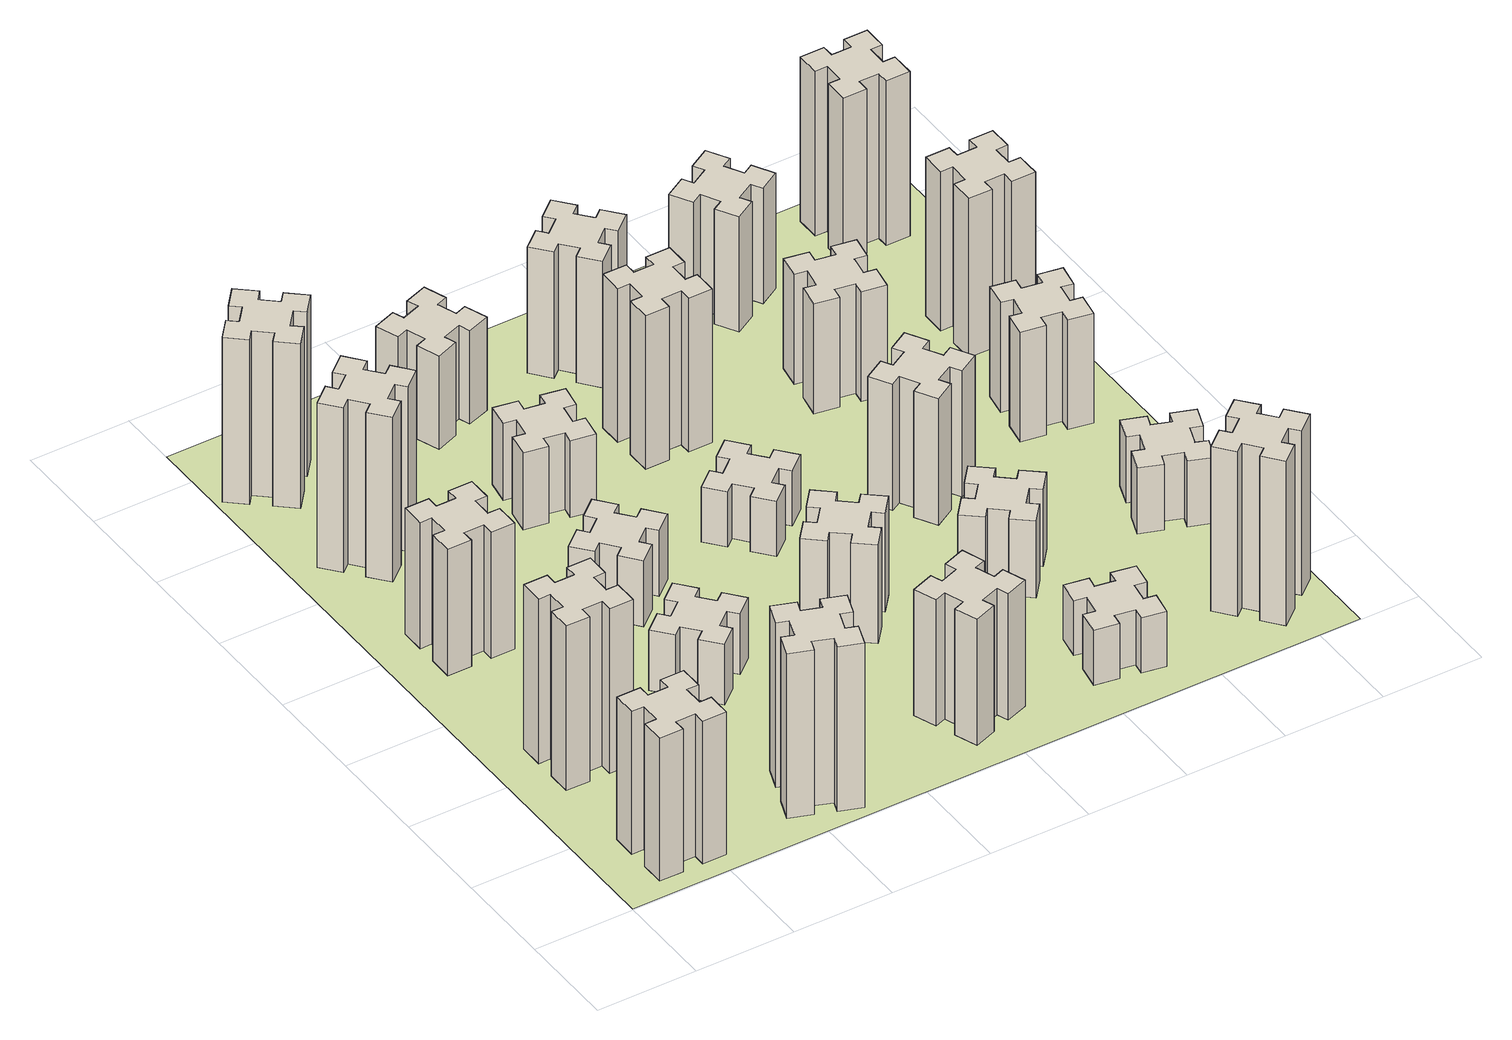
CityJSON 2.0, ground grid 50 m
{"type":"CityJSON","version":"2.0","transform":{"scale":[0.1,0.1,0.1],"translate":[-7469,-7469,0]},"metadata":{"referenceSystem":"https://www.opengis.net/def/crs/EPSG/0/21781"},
"CityObjects":{
"building1":{"type":"Building","attributes":{"class":"1000","function":"1000","usage":"1000","yearOfConstruction":2016,"roofType":"1000","measuredHeight":78,"storeysAboveGround":30,"storeysBelowGround":0},"geometry":[{"type":"Solid","lod":"1","boundaries":[[[[0,1,2,3,4,5,6,7,8,9,10,11,12,13,14,15,16,17,18,19]],[[17,16,20,21]],[[16,15,22,20]],[[15,14,23,22]],[[14,13,24,23]],[[13,12,25,24]],[[12,11,26,25]],[[11,10,27,26]],[[10,9,28,27]],[[9,8,29,28]],[[8,7,30,29]],[[7,6,31,30]],[[6,5,32,31]],[[5,4,33,32]],[[4,3,34,33]],[[3,2,35,34]],[[2,1,36,35]],[[1,0,37,36]],[[0,19,38,37]],[[19,18,39,38]],[[18,17,21,39]],[[24,25,26,27,28,29,30,31,32,33,34,35,36,37,38,39,21,20,22,23]]]]}]},
"building2":{"type":"Building","attributes":{"class":"1000","function":"1000","usage":"1000","yearOfConstruction":2016,"roofType":"1000","measuredHeight":90,"storeysAboveGround":30,"storeysBelowGround":0},"geometry":[{"type":"Solid","lod":"1","boundaries":[[[[40,41,42,43,44,45,46,47,48,49,50,51,52,53,54,55,56,57,58,59]],[[57,56,60,61]],[[56,55,62,60]],[[55,54,63,62]],[[54,53,64,63]],[[53,52,65,64]],[[52,51,66,65]],[[51,50,67,66]],[[50,49,68,67]],[[49,48,69,68]],[[48,47,70,69]],[[47,46,71,70]],[[46,45,72,71]],[[45,44,73,72]],[[44,43,74,73]],[[43,42,75,74]],[[42,41,76,75]],[[41,40,77,76]],[[40,59,78,77]],[[59,58,79,78]],[[58,57,61,79]],[[64,65,66,67,68,69,70,71,72,73,74,75,76,77,78,79,61,60,62,63]]]]}]},
"building3":{"type":"Building","attributes":{"class":"1000","function":"1000","usage":"1000","yearOfConstruction":2016,"roofType":"1000","measuredHeight":69,"storeysAboveGround":30,"storeysBelowGround":0},"geometry":[{"type":"Solid","lod":"1","boundaries":[[[[80,81,82,83,84,85,86,87,88,89,90,91,92,93,94,95,96,97,98,99]],[[97,96,100,101]],[[96,95,102,100]],[[95,94,103,102]],[[94,93,104,103]],[[93,92,105,104]],[[92,91,106,105]],[[91,90,107,106]],[[90,89,108,107]],[[89,88,109,108]],[[88,87,110,109]],[[87,86,111,110]],[[86,85,112,111]],[[85,84,113,112]],[[84,83,114,113]],[[83,82,115,114]],[[82,81,116,115]],[[81,80,117,116]],[[80,99,118,117]],[[99,98,119,118]],[[98,97,101,119]],[[104,105,106,107,108,109,110,111,112,113,114,115,116,117,118,119,101,100,102,103]]]]}]},
"building4":{"type":"Building","attributes":{"class":"1000","function":"1000","usage":"1000","yearOfConstruction":2016,"roofType":"1000","measuredHeight":90,"storeysAboveGround":30,"storeysBelowGround":0},"geometry":[{"type":"Solid","lod":"1","boundaries":[[[[120,121,122,123,124,125,126,127,128,129,130,131,132,133,134,135,136,137,138,139]],[[137,136,140,141]],[[136,135,142,140]],[[135,134,143,142]],[[134,133,144,143]],[[133,132,145,144]],[[132,131,146,145]],[[131,130,147,146]],[[130,129,148,147]],[[129,128,149,148]],[[128,127,150,149]],[[127,126,151,150]],[[126,125,152,151]],[[125,124,153,152]],[[124,123,154,153]],[[123,122,155,154]],[[122,121,156,155]],[[121,120,157,156]],[[120,139,158,157]],[[139,138,159,158]],[[138,137,141,159]],[[144,145,146,147,148,149,150,151,152,153,154,155,156,157,158,159,141,140,142,143]]]]}]},
"building5":{"type":"Building","attributes":{"class":"1000","function":"1000","usage":"1000","yearOfConstruction":2016,"roofType":"1000","measuredHeight":90,"storeysAboveGround":30,"storeysBelowGround":0},"geometry":[{"type":"Solid","lod":"1","boundaries":[[[[160,161,162,163,164,165,166,167,168,169,170,171,172,173,174,175,176,177,178,179]],[[177,176,180,181]],[[176,175,182,180]],[[175,174,183,182]],[[174,173,184,183]],[[173,172,185,184]],[[172,171,186,185]],[[171,170,187,186]],[[170,169,188,187]],[[169,168,189,188]],[[168,167,190,189]],[[167,166,191,190]],[[166,165,192,191]],[[165,164,193,192]],[[164,163,194,193]],[[163,162,195,194]],[[162,161,196,195]],[[161,160,197,196]],[[160,179,198,197]],[[179,178,199,198]],[[178,177,181,199]],[[184,185,186,187,188,189,190,191,192,193,194,195,196,197,198,199,181,180,182,183]]]]}]},
"building6":{"type":"Building","attributes":{"class":"1000","function":"1000","usage":"1000","yearOfConstruction":2016,"roofType":"1000","measuredHeight":90,"storeysAboveGround":30,"storeysBelowGround":0},"geometry":[{"type":"Solid","lod":"1","boundaries":[[[[200,201,202,203,204,205,206,207,208,209,210,211,212,213,214,215,216,217,218,219]],[[217,216,220,221]],[[216,215,222,220]],[[215,214,223,222]],[[214,213,224,223]],[[213,212,225,224]],[[212,211,226,225]],[[211,210,227,226]],[[210,209,228,227]],[[209,208,229,228]],[[208,207,230,229]],[[207,206,231,230]],[[206,205,232,231]],[[205,204,233,232]],[[204,203,234,233]],[[203,202,235,234]],[[202,201,236,235]],[[201,200,237,236]],[[200,219,238,237]],[[219,218,239,238]],[[218,217,221,239]],[[224,225,226,227,228,229,230,231,232,233,234,235,236,237,238,239,221,220,222,223]]]]}]},
"building7":{"type":"Building","attributes":{"class":"1000","function":"1000","usage":"1000","yearOfConstruction":2016,"roofType":"1000","measuredHeight":33,"storeysAboveGround":30,"storeysBelowGround":0},"geometry":[{"type":"Solid","lod":"1","boundaries":[[[[240,241,242,243,244,245,246,247,248,249,250,251,252,253,254,255,256,257,258,259]],[[257,256,260,261]],[[256,255,262,260]],[[255,254,263,262]],[[254,253,264,263]],[[253,252,265,264]],[[252,251,266,265]],[[251,250,267,266]],[[250,249,268,267]],[[249,248,269,268]],[[248,247,270,269]],[[247,246,271,270]],[[246,245,272,271]],[[245,244,273,272]],[[244,243,274,273]],[[243,242,275,274]],[[242,241,276,275]],[[241,240,277,276]],[[240,259,278,277]],[[259,258,279,278]],[[258,257,261,279]],[[264,265,266,267,268,269,270,271,272,273,274,275,276,277,278,279,261,260,262,263]]]]}]},
"building8":{"type":"Building","attributes":{"class":"1000","function":"1000","usage":"1000","yearOfConstruction":2016,"roofType":"1000","measuredHeight":36,"storeysAboveGround":30,"storeysBelowGround":0},"geometry":[{"type":"Solid","lod":"1","boundaries":[[[[280,281,282,283,284,285,286,287,288,289,290,291,292,293,294,295,296,297,298,299]],[[297,296,300,301]],[[296,295,302,300]],[[295,294,303,302]],[[294,293,304,303]],[[293,292,305,304]],[[292,291,306,305]],[[291,290,307,306]],[[290,289,308,307]],[[289,288,309,308]],[[288,287,310,309]],[[287,286,311,310]],[[286,285,312,311]],[[285,284,313,312]],[[284,283,314,313]],[[283,282,315,314]],[[282,281,316,315]],[[281,280,317,316]],[[280,299,318,317]],[[299,298,319,318]],[[298,297,301,319]],[[304,305,306,307,308,309,310,311,312,313,314,315,316,317,318,319,301,300,302,303]]]]}]},
"building9":{"type":"Building","attributes":{"class":"1000","function":"1000","usage":"1000","yearOfConstruction":2016,"roofType":"1000","measuredHeight":42,"storeysAboveGround":30,"storeysBelowGround":0},"geometry":[{"type":"Solid","lod":"1","boundaries":[[[[320,321,322,323,324,325,326,327,328,329,330,331,332,333,334,335,336,337,338,339]],[[337,336,340,341]],[[336,335,342,340]],[[335,334,343,342]],[[334,333,344,343]],[[333,332,345,344]],[[332,331,346,345]],[[331,330,347,346]],[[330,329,348,347]],[[329,328,349,348]],[[328,327,350,349]],[[327,326,351,350]],[[326,325,352,351]],[[325,324,353,352]],[[324,323,354,353]],[[323,322,355,354]],[[322,321,356,355]],[[321,320,357,356]],[[320,339,358,357]],[[339,338,359,358]],[[338,337,341,359]],[[344,345,346,347,348,349,350,351,352,353,354,355,356,357,358,359,341,340,342,343]]]]}]},
"building10":{"type":"Building","attributes":{"class":"1000","function":"1000","usage":"1000","yearOfConstruction":2016,"roofType":"1000","measuredHeight":69,"storeysAboveGround":30,"storeysBelowGround":0},"geometry":[{"type":"Solid","lod":"1","boundaries":[[[[360,361,362,363,364,365,366,367,368,369,370,371,372,373,374,375,376,377,378,379]],[[377,376,380,381]],[[376,375,382,380]],[[375,374,383,382]],[[374,373,384,383]],[[373,372,385,384]],[[372,371,386,385]],[[371,370,387,386]],[[370,369,388,387]],[[369,368,389,388]],[[368,367,390,389]],[[367,366,391,390]],[[366,365,392,391]],[[365,364,393,392]],[[364,363,394,393]],[[363,362,395,394]],[[362,361,396,395]],[[361,360,397,396]],[[360,379,398,397]],[[379,378,399,398]],[[378,377,381,399]],[[384,385,386,387,388,389,390,391,392,393,394,395,396,397,398,399,381,380,382,383]]]]}]},
"building11":{"type":"Building","attributes":{"class":"1000","function":"1000","usage":"1000","yearOfConstruction":2016,"roofType":"1000","measuredHeight":51,"storeysAboveGround":30,"storeysBelowGround":0},"geometry":[{"type":"Solid","lod":"1","boundaries":[[[[400,401,402,403,404,405,406,407,408,409,410,411,412,413,414,415,416,417,418,419]],[[417,416,420,421]],[[416,415,422,420]],[[415,414,423,422]],[[414,413,424,423]],[[413,412,425,424]],[[412,411,426,425]],[[411,410,427,426]],[[410,409,428,427]],[[409,408,429,428]],[[408,407,430,429]],[[407,406,431,430]],[[406,405,432,431]],[[405,404,433,432]],[[404,403,434,433]],[[403,402,435,434]],[[402,401,436,435]],[[401,400,437,436]],[[400,419,438,437]],[[419,418,439,438]],[[418,417,421,439]],[[424,425,426,427,428,429,430,431,432,433,434,435,436,437,438,439,421,420,422,423]]]]}]},
"building12":{"type":"Building","attributes":{"class":"1000","function":"1000","usage":"1000","yearOfConstruction":2016,"roofType":"1000","measuredHeight":54,"storeysAboveGround":30,"storeysBelowGround":0},"geometry":[{"type":"Solid","lod":"1","boundaries":[[[[440,441,442,443,444,445,446,447,448,449,450,451,452,453,454,455,456,457,458,459]],[[457,456,460,461]],[[456,455,462,460]],[[455,454,463,462]],[[454,453,464,463]],[[453,452,465,464]],[[452,451,466,465]],[[451,450,467,466]],[[450,449,468,467]],[[449,448,469,468]],[[448,447,470,469]],[[447,446,471,470]],[[446,445,472,471]],[[445,444,473,472]],[[444,443,474,473]],[[443,442,475,474]],[[442,441,476,475]],[[441,440,477,476]],[[440,459,478,477]],[[459,458,479,478]],[[458,457,461,479]],[[464,465,466,467,468,469,470,471,472,473,474,475,476,477,478,479,461,460,462,463]]]]}]},
"building13":{"type":"Building","attributes":{"class":"1000","function":"1000","usage":"1000","yearOfConstruction":2016,"roofType":"1000","measuredHeight":30,"storeysAboveGround":30,"storeysBelowGround":0},"geometry":[{"type":"Solid","lod":"1","boundaries":[[[[480,481,482,483,484,485,486,487,488,489,490,491,492,493,494,495,496,497,498,499]],[[497,496,500,501]],[[496,495,502,500]],[[495,494,503,502]],[[494,493,504,503]],[[493,492,505,504]],[[492,491,506,505]],[[491,490,507,506]],[[490,489,508,507]],[[489,488,509,508]],[[488,487,510,509]],[[487,486,511,510]],[[486,485,512,511]],[[485,484,513,512]],[[484,483,514,513]],[[483,482,515,514]],[[482,481,516,515]],[[481,480,517,516]],[[480,499,518,517]],[[499,498,519,518]],[[498,497,501,519]],[[504,505,506,507,508,509,510,511,512,513,514,515,516,517,518,519,501,500,502,503]]]]}]},
"building14":{"type":"Building","attributes":{"class":"1000","function":"1000","usage":"1000","yearOfConstruction":2016,"roofType":"1000","measuredHeight":84,"storeysAboveGround":30,"storeysBelowGround":0},"geometry":[{"type":"Solid","lod":"1","boundaries":[[[[520,521,522,523,524,525,526,527,528,529,530,531,532,533,534,535,536,537,538,539]],[[537,536,540,541]],[[536,535,542,540]],[[535,534,543,542]],[[534,533,544,543]],[[533,532,545,544]],[[532,531,546,545]],[[531,530,547,546]],[[530,529,548,547]],[[529,528,549,548]],[[528,527,550,549]],[[527,526,551,550]],[[526,525,552,551]],[[525,524,553,552]],[[524,523,554,553]],[[523,522,555,554]],[[522,521,556,555]],[[521,520,557,556]],[[520,539,558,557]],[[539,538,559,558]],[[538,537,541,559]],[[544,545,546,547,548,549,550,551,552,553,554,555,556,557,558,559,541,540,542,543]]]]}]},
"building15":{"type":"Building","attributes":{"class":"1000","function":"1000","usage":"1000","yearOfConstruction":2016,"roofType":"1000","measuredHeight":30,"storeysAboveGround":30,"storeysBelowGround":0},"geometry":[{"type":"Solid","lod":"1","boundaries":[[[[560,561,562,563,564,565,566,567,568,569,570,571,572,573,574,575,576,577,578,579]],[[577,576,580,581]],[[576,575,582,580]],[[575,574,583,582]],[[574,573,584,583]],[[573,572,585,584]],[[572,571,586,585]],[[571,570,587,586]],[[570,569,588,587]],[[569,568,589,588]],[[568,567,590,589]],[[567,566,591,590]],[[566,565,592,591]],[[565,564,593,592]],[[564,563,594,593]],[[563,562,595,594]],[[562,561,596,595]],[[561,560,597,596]],[[560,579,598,597]],[[579,578,599,598]],[[578,577,581,599]],[[584,585,586,587,588,589,590,591,592,593,594,595,596,597,598,599,581,580,582,583]]]]}]},
"building16":{"type":"Building","attributes":{"class":"1000","function":"1000","usage":"1000","yearOfConstruction":2016,"roofType":"1000","measuredHeight":69,"storeysAboveGround":30,"storeysBelowGround":0},"geometry":[{"type":"Solid","lod":"1","boundaries":[[[[600,601,602,603,604,605,606,607,608,609,610,611,612,613,614,615,616,617,618,619]],[[617,616,620,621]],[[616,615,622,620]],[[615,614,623,622]],[[614,613,624,623]],[[613,612,625,624]],[[612,611,626,625]],[[611,610,627,626]],[[610,609,628,627]],[[609,608,629,628]],[[608,607,630,629]],[[607,606,631,630]],[[606,605,632,631]],[[605,604,633,632]],[[604,603,634,633]],[[603,602,635,634]],[[602,601,636,635]],[[601,600,637,636]],[[600,619,638,637]],[[619,618,639,638]],[[618,617,621,639]],[[624,625,626,627,628,629,630,631,632,633,634,635,636,637,638,639,621,620,622,623]]]]}]},
"building17":{"type":"Building","attributes":{"class":"1000","function":"1000","usage":"1000","yearOfConstruction":2016,"roofType":"1000","measuredHeight":42,"storeysAboveGround":30,"storeysBelowGround":0},"geometry":[{"type":"Solid","lod":"1","boundaries":[[[[640,641,642,643,644,645,646,647,648,649,650,651,652,653,654,655,656,657,658,659]],[[657,656,660,661]],[[656,655,662,660]],[[655,654,663,662]],[[654,653,664,663]],[[653,652,665,664]],[[652,651,666,665]],[[651,650,667,666]],[[650,649,668,667]],[[649,648,669,668]],[[648,647,670,669]],[[647,646,671,670]],[[646,645,672,671]],[[645,644,673,672]],[[644,643,674,673]],[[643,642,675,674]],[[642,641,676,675]],[[641,640,677,676]],[[640,659,678,677]],[[659,658,679,678]],[[658,657,661,679]],[[664,665,666,667,668,669,670,671,672,673,674,675,676,677,678,679,661,660,662,663]]]]}]},
"building18":{"type":"Building","attributes":{"class":"1000","function":"1000","usage":"1000","yearOfConstruction":2016,"roofType":"1000","measuredHeight":69,"storeysAboveGround":30,"storeysBelowGround":0},"geometry":[{"type":"Solid","lod":"1","boundaries":[[[[680,681,682,683,684,685,686,687,688,689,690,691,692,693,694,695,696,697,698,699]],[[697,696,700,701]],[[696,695,702,700]],[[695,694,703,702]],[[694,693,704,703]],[[693,692,705,704]],[[692,691,706,705]],[[691,690,707,706]],[[690,689,708,707]],[[689,688,709,708]],[[688,687,710,709]],[[687,686,711,710]],[[686,685,712,711]],[[685,684,713,712]],[[684,683,714,713]],[[683,682,715,714]],[[682,681,716,715]],[[681,680,717,716]],[[680,699,718,717]],[[699,698,719,718]],[[698,697,701,719]],[[704,705,706,707,708,709,710,711,712,713,714,715,716,717,718,719,701,700,702,703]]]]}]},
"building19":{"type":"Building","attributes":{"class":"1000","function":"1000","usage":"1000","yearOfConstruction":2016,"roofType":"1000","measuredHeight":60,"storeysAboveGround":30,"storeysBelowGround":0},"geometry":[{"type":"Solid","lod":"1","boundaries":[[[[720,721,722,723,724,725,726,727,728,729,730,731,732,733,734,735,736,737,738,739]],[[737,736,740,741]],[[736,735,742,740]],[[735,734,743,742]],[[734,733,744,743]],[[733,732,745,744]],[[732,731,746,745]],[[731,730,747,746]],[[730,729,748,747]],[[729,728,749,748]],[[728,727,750,749]],[[727,726,751,750]],[[726,725,752,751]],[[725,724,753,752]],[[724,723,754,753]],[[723,722,755,754]],[[722,721,756,755]],[[721,720,757,756]],[[720,739,758,757]],[[739,738,759,758]],[[738,737,741,759]],[[744,745,746,747,748,749,750,751,752,753,754,755,756,757,758,759,741,740,742,743]]]]}]},
"building20":{"type":"Building","attributes":{"class":"1000","function":"1000","usage":"1000","yearOfConstruction":2016,"roofType":"1000","measuredHeight":90,"storeysAboveGround":30,"storeysBelowGround":0},"geometry":[{"type":"Solid","lod":"1","boundaries":[[[[760,761,762,763,764,765,766,767,768,769,770,771,772,773,774,775,776,777,778,779]],[[777,776,780,781]],[[776,775,782,780]],[[775,774,783,782]],[[774,773,784,783]],[[773,772,785,784]],[[772,771,786,785]],[[771,770,787,786]],[[770,769,788,787]],[[769,768,789,788]],[[768,767,790,789]],[[767,766,791,790]],[[766,765,792,791]],[[765,764,793,792]],[[764,763,794,793]],[[763,762,795,794]],[[762,761,796,795]],[[761,760,797,796]],[[760,779,798,797]],[[779,778,799,798]],[[778,777,781,799]],[[784,785,786,787,788,789,790,791,792,793,794,795,796,797,798,799,781,780,782,783]]]]}]},
"building21":{"type":"Building","attributes":{"class":"1000","function":"1000","usage":"1000","yearOfConstruction":2016,"roofType":"1000","measuredHeight":63,"storeysAboveGround":30,"storeysBelowGround":0},"geometry":[{"type":"Solid","lod":"1","boundaries":[[[[800,801,802,803,804,805,806,807,808,809,810,811,812,813,814,815,816,817,818,819]],[[817,816,820,821]],[[816,815,822,820]],[[815,814,823,822]],[[814,813,824,823]],[[813,812,825,824]],[[812,811,826,825]],[[811,810,827,826]],[[810,809,828,827]],[[809,808,829,828]],[[808,807,830,829]],[[807,806,831,830]],[[806,805,832,831]],[[805,804,833,832]],[[804,803,834,833]],[[803,802,835,834]],[[802,801,836,835]],[[801,800,837,836]],[[800,819,838,837]],[[819,818,839,838]],[[818,817,821,839]],[[824,825,826,827,828,829,830,831,832,833,834,835,836,837,838,839,821,820,822,823]]]]}]},
"building22":{"type":"Building","attributes":{"class":"1000","function":"1000","usage":"1000","yearOfConstruction":2016,"roofType":"1000","measuredHeight":36,"storeysAboveGround":30,"storeysBelowGround":0},"geometry":[{"type":"Solid","lod":"1","boundaries":[[[[840,841,842,843,844,845,846,847,848,849,850,851,852,853,854,855,856,857,858,859]],[[857,856,860,861]],[[856,855,862,860]],[[855,854,863,862]],[[854,853,864,863]],[[853,852,865,864]],[[852,851,866,865]],[[851,850,867,866]],[[850,849,868,867]],[[849,848,869,868]],[[848,847,870,869]],[[847,846,871,870]],[[846,845,872,871]],[[845,844,873,872]],[[844,843,874,873]],[[843,842,875,874]],[[842,841,876,875]],[[841,840,877,876]],[[840,859,878,877]],[[859,858,879,878]],[[858,857,861,879]],[[864,865,866,867,868,869,870,871,872,873,874,875,876,877,878,879,861,860,862,863]]]]}]},
"building23":{"type":"Building","attributes":{"class":"1000","function":"1000","usage":"1000","yearOfConstruction":2016,"roofType":"1000","measuredHeight":60,"storeysAboveGround":30,"storeysBelowGround":0},"geometry":[{"type":"Solid","lod":"1","boundaries":[[[[880,881,882,883,884,885,886,887,888,889,890,891,892,893,894,895,896,897,898,899]],[[897,896,900,901]],[[896,895,902,900]],[[895,894,903,902]],[[894,893,904,903]],[[893,892,905,904]],[[892,891,906,905]],[[891,890,907,906]],[[890,889,908,907]],[[889,888,909,908]],[[888,887,910,909]],[[887,886,911,910]],[[886,885,912,911]],[[885,884,913,912]],[[884,883,914,913]],[[883,882,915,914]],[[882,881,916,915]],[[881,880,917,916]],[[880,899,918,917]],[[899,898,919,918]],[[898,897,901,919]],[[904,905,906,907,908,909,910,911,912,913,914,915,916,917,918,919,901,900,902,903]]]]}]},
"building24":{"type":"Building","attributes":{"class":"1000","function":"1000","usage":"1000","yearOfConstruction":2016,"roofType":"1000","measuredHeight":87,"storeysAboveGround":30,"storeysBelowGround":0},"geometry":[{"type":"Solid","lod":"1","boundaries":[[[[920,921,922,923,924,925,926,927,928,929,930,931,932,933,934,935,936,937,938,939]],[[937,936,940,941]],[[936,935,942,940]],[[935,934,943,942]],[[934,933,944,943]],[[933,932,945,944]],[[932,931,946,945]],[[931,930,947,946]],[[930,929,948,947]],[[929,928,949,948]],[[928,927,950,949]],[[927,926,951,950]],[[926,925,952,951]],[[925,924,953,952]],[[924,923,954,953]],[[923,922,955,954]],[[922,921,956,955]],[[921,920,957,956]],[[920,939,958,957]],[[939,938,959,958]],[[938,937,941,959]],[[944,945,946,947,948,949,950,951,952,953,954,955,956,957,958,959,941,940,942,943]]]]}]},
"building25":{"type":"Building","attributes":{"class":"1000","function":"1000","usage":"1000","yearOfConstruction":2016,"roofType":"1000","measuredHeight":90,"storeysAboveGround":30,"storeysBelowGround":0},"geometry":[{"type":"Solid","lod":"1","boundaries":[[[[960,961,962,963,964,965,966,967,968,969,970,971,972,973,974,975,976,977,978,979]],[[977,976,980,981]],[[976,975,982,980]],[[975,974,983,982]],[[974,973,984,983]],[[973,972,985,984]],[[972,971,986,985]],[[971,970,987,986]],[[970,969,988,987]],[[969,968,989,988]],[[968,967,990,989]],[[967,966,991,990]],[[966,965,992,991]],[[965,964,993,992]],[[964,963,994,993]],[[963,962,995,994]],[[962,961,996,995]],[[961,960,997,996]],[[960,979,998,997]],[[979,978,999,998]],[[978,977,981,999]],[[984,985,986,987,988,989,990,991,992,993,994,995,996,997,998,999,981,980,982,983]]]]}]},
"landuse1":{"type":"LandUse","attributes":{"name":"plot1","function":"1010"},"geometry":[{"type":"MultiSurface","lod":"1","boundaries":[[[1000,1001,1002,1003]]]}]}
},
"vertices":[
[265,325,0],[265,225,0],[205,225,0],[205,105,0],[325,105,0],[325,165,0],[425,165,0],[425,105,0],[545,105,0],[545,225,0],[485,225,0],[485,325,0],[545,325,0],[545,445,0],[425,445,0],[425,385,0],[325,385,0],[325,445,0],[205,445,0],[205,325,0],[325,385,780],[325,445,780],[425,385,780],[425,445,780],[545,445,780],[545,325,780],[485,325,780],[485,225,780],[545,225,780],[545,105,780],[425,105,780],[425,165,780],[325,165,780],[325,105,780],[205,105,780],[205,225,780],[265,225,780],[265,325,780],[205,325,780],[205,445,780],
[265,1065,0],[265,965,0],[205,965,0],[205,845,0],[325,845,0],[325,905,0],[425,905,0],[425,845,0],[545,845,0],[545,965,0],[485,965,0],[485,1065,0],[545,1065,0],[545,1185,0],[425,1185,0],[425,1125,0],[325,1125,0],[325,1185,0],[205,1185,0],[205,1065,0],[325,1125,900],[325,1185,900],[425,1125,900],[425,1185,900],[545,1185,900],[545,1065,900],[485,1065,900],[485,965,900],[545,965,900],[545,845,900],[425,845,900],[425,905,900],[325,905,900],[325,845,900],[205,845,900],[205,965,900],[265,965,900],[265,1065,900],[205,1065,900],[205,1185,900],
[425,2065,0],[325,2065,0],[325,2125,0],[205,2125,0],[205,2005,0],[265,2005,0],[265,1905,0],[205,1905,0],[205,1785,0],[325,1785,0],[325,1845,0],[425,1845,0],[425,1785,0],[545,1785,0],[545,1905,0],[485,1905,0],[485,2005,0],[545,2005,0],[545,2125,0],[425,2125,0],[485,2005,690],[545,2005,690],[485,1905,690],[545,1905,690],[545,1785,690],[425,1785,690],[425,1845,690],[325,1845,690],[325,1785,690],[205,1785,690],[205,1905,690],[265,1905,690],[265,2005,690],[205,2005,690],[205,2125,690],[325,2125,690],[325,2065,690],[425,2065,690],[425,2125,690],[545,2125,690],
[492,2728,0],[427,2804,0],[473,2843,0],[396,2935,0],[304,2858,0],[343,2812,0],[266,2747,0],[228,2793,0],[136,2716,0],[213,2624,0],[259,2663,0],[323,2586,0],[277,2548,0],[354,2456,0],[446,2533,0],[408,2579,0],[484,2643,0],[523,2597,0],[615,2674,0],[538,2766,0],[484,2643,900],[523,2597,900],[408,2579,900],[446,2533,900],[354,2456,900],[277,2548,900],[323,2586,900],[259,2663,900],[213,2624,900],[136,2716,900],[228,2793,900],[266,2747,900],[343,2812,900],[304,2858,900],[396,2935,900],[473,2843,900],[427,2804,900],[492,2728,900],[538,2766,900],[615,2674,900],
[1029,360,0],[995,266,0],[939,287,0],[897,174,0],[1010,133,0],[1031,189,0],[1125,155,0],[1104,99,0],[1217,57,0],[1258,170,0],[1202,191,0],[1236,285,0],[1292,264,0],[1333,377,0],[1220,418,0],[1200,362,0],[1106,396,0],[1127,452,0],[1014,493,0],[973,380,0],[1106,396,900],[1127,452,900],[1200,362,900],[1220,418,900],[1333,377,900],[1292,264,900],[1236,285,900],[1202,191,900],[1258,170,900],[1217,57,900],[1104,99,900],[1125,155,900],[1031,189,900],[1010,133,900],[897,174,900],[939,287,900],[995,266,900],[1029,360,900],[973,380,900],[1014,493,900],
[384,3387,0],[308,3452,0],[346,3498,0],[254,3575,0],[177,3483,0],[223,3444,0],[159,3368,0],[113,3406,0],[36,3314,0],[128,3237,0],[166,3283,0],[243,3219,0],[204,3173,0],[296,3096,0],[373,3188,0],[327,3226,0],[392,3303,0],[438,3264,0],[515,3356,0],[423,3433,0],[392,3303,900],[438,3264,900],[327,3226,900],[373,3188,900],[296,3096,900],[204,3173,900],[243,3219,900],[166,3283,900],[128,3237,900],[36,3314,900],[113,3406,900],[159,3368,900],[223,3444,900],[177,3483,900],[254,3575,900],[346,3498,900],[308,3452,900],[384,3387,900],[423,3433,900],[515,3356,900],
[1083,1332,0],[1006,1267,0],[968,1313,0],[876,1236,0],[953,1144,0],[999,1183,0],[1063,1106,0],[1017,1068,0],[1094,976,0],[1186,1053,0],[1148,1099,0],[1224,1163,0],[1263,1117,0],[1355,1194,0],[1278,1286,0],[1232,1248,0],[1167,1324,0],[1213,1363,0],[1136,1455,0],[1044,1378,0],[1167,1324,330],[1213,1363,330],[1232,1248,330],[1278,1286,330],[1355,1194,330],[1263,1117,330],[1224,1163,330],[1148,1099,330],[1186,1053,330],[1094,976,330],[1017,1068,330],[1063,1106,330],[999,1183,330],[953,1144,330],[876,1236,330],[968,1313,330],[1006,1267,330],[1083,1332,330],[1044,1378,330],[1136,1455,330],
[1083,1972,0],[1006,1907,0],[968,1953,0],[876,1876,0],[953,1784,0],[999,1823,0],[1063,1746,0],[1017,1708,0],[1094,1616,0],[1186,1693,0],[1148,1739,0],[1224,1803,0],[1263,1757,0],[1355,1834,0],[1278,1926,0],[1232,1888,0],[1167,1964,0],[1213,2003,0],[1136,2095,0],[1044,2018,0],[1167,1964,360],[1213,2003,360],[1232,1888,360],[1278,1926,360],[1355,1834,360],[1263,1757,360],[1224,1803,360],[1148,1739,360],[1186,1693,360],[1094,1616,360],[1017,1708,360],[1063,1746,360],[999,1823,360],[953,1784,360],[876,1876,360],[968,1953,360],[1006,1907,360],[1083,1972,360],[1044,2018,360],[1136,2095,360],
[1315,2527,0],[1332,2625,0],[1391,2615,0],[1412,2733,0],[1294,2754,0],[1284,2695,0],[1185,2712,0],[1196,2771,0],[1077,2792,0],[1057,2674,0],[1116,2664,0],[1098,2565,0],[1039,2576,0],[1018,2457,0],[1137,2437,0],[1147,2496,0],[1245,2478,0],[1235,2419,0],[1353,2398,0],[1374,2517,0],[1245,2478,420],[1235,2419,420],[1147,2496,420],[1137,2437,420],[1018,2457,420],[1039,2576,420],[1098,2565,420],[1116,2664,420],[1057,2674,420],[1077,2792,420],[1196,2771,420],[1185,2712,420],[1284,2695,420],[1294,2754,420],[1412,2733,420],[1391,2615,420],[1332,2625,420],[1315,2527,420],[1374,2517,420],[1353,2398,420],
[1965,496,0],[1871,462,0],[1850,518,0],[1737,477,0],[1779,364,0],[1835,385,0],[1869,291,0],[1813,270,0],[1854,157,0],[1967,199,0],[1946,255,0],[2040,289,0],[2060,233,0],[2173,274,0],[2132,387,0],[2076,366,0],[2042,460,0],[2098,480,0],[2057,593,0],[1944,552,0],[2042,460,690],[2098,480,690],[2076,366,690],[2132,387,690],[2173,274,690],[2060,233,690],[2040,289,690],[1946,255,690],[1967,199,690],[1854,157,690],[1813,270,690],[1869,291,690],[1835,385,690],[1779,364,690],[1737,477,690],[1850,518,690],[1871,462,690],[1965,496,690],[1944,552,690],[2057,593,690],
[1125,3456,0],[1031,3422,0],[1010,3478,0],[897,3437,0],[939,3324,0],[995,3345,0],[1029,3251,0],[973,3230,0],[1014,3117,0],[1127,3159,0],[1106,3215,0],[1200,3249,0],[1220,3193,0],[1333,3234,0],[1292,3347,0],[1236,3326,0],[1202,3420,0],[1258,3440,0],[1217,3553,0],[1104,3512,0],[1202,3420,510],[1258,3440,510],[1236,3326,510],[1292,3347,510],[1333,3234,510],[1220,3193,510],[1200,3249,510],[1106,3215,510],[1127,3159,510],[1014,3117,510],[973,3230,510],[1029,3251,510],[995,3345,510],[939,3324,510],[897,3437,510],[1010,3478,510],[1031,3422,510],[1125,3456,510],[1104,3512,510],[1217,3553,510],
[1746,1163,0],[1823,1099,0],[1784,1053,0],[1876,976,0],[1953,1068,0],[1907,1106,0],[1972,1183,0],[2018,1144,0],[2095,1236,0],[2003,1313,0],[1964,1267,0],[1888,1332,0],[1926,1378,0],[1834,1455,0],[1757,1363,0],[1803,1324,0],[1739,1248,0],[1693,1286,0],[1616,1194,0],[1708,1117,0],[1739,1248,540],[1693,1286,540],[1803,1324,540],[1757,1363,540],[1834,1455,540],[1926,1378,540],[1888,1332,540],[1964,1267,540],[2003,1313,540],[2095,1236,540],[2018,1144,540],[1972,1183,540],[1907,1106,540],[1953,1068,540],[1876,976,540],[1784,1053,540],[1823,1099,540],[1746,1163,540],[1708,1117,540],[1616,1194,540],
[1972,1988,0],[1907,2064,0],[1953,2103,0],[1876,2195,0],[1784,2118,0],[1823,2072,0],[1746,2007,0],[1708,2053,0],[1616,1976,0],[1693,1884,0],[1739,1923,0],[1803,1846,0],[1757,1808,0],[1834,1716,0],[1926,1793,0],[1888,1839,0],[1964,1903,0],[2003,1857,0],[2095,1934,0],[2018,2026,0],[1964,1903,300],[2003,1857,300],[1888,1839,300],[1926,1793,300],[1834,1716,300],[1757,1808,300],[1803,1846,300],[1739,1923,300],[1693,1884,300],[1616,1976,300],[1708,2053,300],[1746,2007,300],[1823,2072,300],[1784,2118,300],[1876,2195,300],[1953,2103,300],[1907,2064,300],[1972,1988,300],[2018,2026,300],[2095,1934,300],
[1745,2745,0],[1745,2645,0],[1685,2645,0],[1685,2525,0],[1805,2525,0],[1805,2585,0],[1905,2585,0],[1905,2525,0],[2025,2525,0],[2025,2645,0],[1965,2645,0],[1965,2745,0],[2025,2745,0],[2025,2865,0],[1905,2865,0],[1905,2805,0],[1805,2805,0],[1805,2865,0],[1685,2865,0],[1685,2745,0],[1805,2805,840],[1805,2865,840],[1905,2805,840],[1905,2865,840],[2025,2865,840],[2025,2745,840],[1965,2745,840],[1965,2645,840],[2025,2645,840],[2025,2525,840],[1905,2525,840],[1905,2585,840],[1805,2585,840],[1805,2525,840],[1685,2525,840],[1685,2645,840],[1745,2645,840],[1745,2745,840],[1685,2745,840],[1685,2865,840],
[2596,444,0],[2578,345,0],[2519,356,0],[2498,237,0],[2617,217,0],[2627,276,0],[2725,258,0],[2715,199,0],[2833,178,0],[2854,297,0],[2795,307,0],[2812,405,0],[2871,395,0],[2892,513,0],[2774,534,0],[2764,475,0],[2665,492,0],[2676,551,0],[2557,572,0],[2537,454,0],[2665,492,300],[2676,551,300],[2764,475,300],[2774,534,300],[2892,513,300],[2871,395,300],[2812,405,300],[2795,307,300],[2854,297,300],[2833,178,300],[2715,199,300],[2725,258,300],[2627,276,300],[2617,217,300],[2498,237,300],[2519,356,300],[2578,345,300],[2596,444,300],[2537,454,300],[2557,572,300],
[1888,3219,0],[1964,3283,0],[2003,3237,0],[2095,3314,0],[2018,3406,0],[1972,3368,0],[1907,3444,0],[1953,3483,0],[1876,3575,0],[1784,3498,0],[1823,3452,0],[1746,3387,0],[1708,3433,0],[1616,3356,0],[1693,3264,0],[1739,3303,0],[1803,3226,0],[1757,3188,0],[1834,3096,0],[1926,3173,0],[1803,3226,690],[1757,3188,690],[1739,3303,690],[1693,3264,690],[1616,3356,690],[1708,3433,690],[1746,3387,690],[1823,3452,690],[1784,3498,690],[1876,3575,690],[1953,3483,690],[1907,3444,690],[1972,3368,690],[2018,3406,690],[2095,3314,690],[2003,3237,690],[1964,3283,690],[1888,3219,690],[1926,3173,690],[1834,3096,690],
[2647,1006,0],[2712,1083,0],[2758,1044,0],[2835,1136,0],[2743,1213,0],[2704,1167,0],[2628,1232,0],[2666,1278,0],[2574,1355,0],[2497,1263,0],[2543,1224,0],[2479,1148,0],[2433,1186,0],[2356,1094,0],[2448,1017,0],[2486,1063,0],[2563,999,0],[2524,953,0],[2616,876,0],[2693,968,0],[2563,999,420],[2524,953,420],[2486,1063,420],[2448,1017,420],[2356,1094,420],[2433,1186,420],[2479,1148,420],[2543,1224,420],[2497,1263,420],[2574,1355,420],[2666,1278,420],[2628,1232,420],[2704,1167,420],[2743,1213,420],[2835,1136,420],[2758,1044,420],[2712,1083,420],[2647,1006,420],[2693,968,420],[2616,876,420],
[2475,1744,0],[2525,1657,0],[2473,1627,0],[2533,1523,0],[2637,1583,0],[2607,1635,0],[2694,1685,0],[2724,1633,0],[2828,1693,0],[2768,1797,0],[2716,1767,0],[2666,1854,0],[2718,1884,0],[2658,1988,0],[2554,1928,0],[2584,1876,0],[2497,1826,0],[2467,1878,0],[2363,1818,0],[2423,1714,0],[2497,1826,690],[2467,1878,690],[2584,1876,690],[2554,1928,690],[2658,1988,690],[2718,1884,690],[2666,1854,690],[2716,1767,690],[2768,1797,690],[2828,1693,690],[2724,1633,690],[2694,1685,690],[2607,1635,690],[2637,1583,690],[2533,1523,690],[2473,1627,690],[2525,1657,690],[2475,1744,690],[2423,1714,690],[2363,1818,690],
[2596,2664,0],[2578,2565,0],[2519,2576,0],[2498,2457,0],[2617,2437,0],[2627,2496,0],[2725,2478,0],[2715,2419,0],[2833,2398,0],[2854,2517,0],[2795,2527,0],[2812,2625,0],[2871,2615,0],[2892,2733,0],[2774,2754,0],[2764,2695,0],[2665,2712,0],[2676,2771,0],[2557,2792,0],[2537,2674,0],[2665,2712,600],[2676,2771,600],[2764,2695,600],[2774,2754,600],[2892,2733,600],[2871,2615,600],[2812,2625,600],[2795,2527,600],[2854,2517,600],[2833,2398,600],[2715,2419,600],[2725,2478,600],[2627,2496,600],[2617,2437,600],[2498,2457,600],[2519,2576,600],[2578,2565,600],[2596,2664,600],[2537,2674,600],[2557,2792,600],
[3468,259,0],[3544,323,0],[3583,277,0],[3675,354,0],[3598,446,0],[3552,408,0],[3487,484,0],[3533,523,0],[3456,615,0],[3364,538,0],[3403,492,0],[3326,427,0],[3288,473,0],[3196,396,0],[3273,304,0],[3319,343,0],[3383,266,0],[3337,228,0],[3414,136,0],[3506,213,0],[3383,266,900],[3337,228,900],[3319,343,900],[3273,304,900],[3196,396,900],[3288,473,900],[3326,427,900],[3403,492,900],[3364,538,900],[3456,615,900],[3533,523,900],[3487,484,900],[3552,408,900],[3598,446,900],[3675,354,900],[3583,277,900],[3544,323,900],[3468,259,900],[3506,213,900],[3414,136,900],
[2716,3347,0],[2666,3434,0],[2718,3464,0],[2658,3568,0],[2554,3508,0],[2584,3456,0],[2497,3406,0],[2467,3458,0],[2363,3398,0],[2423,3294,0],[2475,3324,0],[2525,3237,0],[2473,3207,0],[2533,3103,0],[2637,3163,0],[2607,3215,0],[2694,3265,0],[2724,3213,0],[2828,3273,0],[2768,3377,0],[2694,3265,630],[2724,3213,630],[2607,3215,630],[2637,3163,630],[2533,3103,630],[2473,3207,630],[2525,3237,630],[2475,3324,630],[2423,3294,630],[2363,3398,630],[2467,3458,630],[2497,3406,630],[2584,3456,630],[2554,3508,630],[2658,3568,630],[2718,3464,630],[2666,3434,630],[2716,3347,630],[2768,3377,630],[2828,3273,630],
[3351,1029,0],[3445,995,0],[3424,939,0],[3537,897,0],[3578,1010,0],[3522,1031,0],[3556,1125,0],[3612,1104,0],[3653,1217,0],[3540,1258,0],[3520,1202,0],[3426,1236,0],[3447,1292,0],[3334,1333,0],[3293,1220,0],[3349,1200,0],[3315,1106,0],[3259,1127,0],[3217,1014,0],[3330,973,0],[3315,1106,360],[3259,1127,360],[3349,1200,360],[3293,1220,360],[3334,1333,360],[3447,1292,360],[3426,1236,360],[3520,1202,360],[3540,1258,360],[3653,1217,360],[3612,1104,360],[3556,1125,360],[3522,1031,360],[3578,1010,360],[3537,897,360],[3424,939,360],[3445,995,360],[3351,1029,360],[3330,973,360],[3217,1014,360],
[3267,1856,0],[3365,1838,0],[3355,1779,0],[3473,1758,0],[3494,1877,0],[3435,1887,0],[3452,1985,0],[3511,1975,0],[3532,2093,0],[3414,2114,0],[3404,2055,0],[3305,2072,0],[3316,2131,0],[3197,2152,0],[3177,2034,0],[3236,2024,0],[3218,1925,0],[3159,1936,0],[3138,1817,0],[3257,1797,0],[3218,1925,600],[3159,1936,600],[3236,2024,600],[3177,2034,600],[3197,2152,600],[3316,2131,600],[3305,2072,600],[3404,2055,600],[3414,2114,600],[3532,2093,600],[3511,1975,600],[3452,1985,600],[3435,1887,600],[3494,1877,600],[3473,1758,600],[3355,1779,600],[3365,1838,600],[3267,1856,600],[3257,1797,600],[3138,1817,600],
[3485,2705,0],[3385,2705,0],[3385,2765,0],[3265,2765,0],[3265,2645,0],[3325,2645,0],[3325,2545,0],[3265,2545,0],[3265,2425,0],[3385,2425,0],[3385,2485,0],[3485,2485,0],[3485,2425,0],[3605,2425,0],[3605,2545,0],[3545,2545,0],[3545,2645,0],[3605,2645,0],[3605,2765,0],[3485,2765,0],[3545,2645,870],[3605,2645,870],[3545,2545,870],[3605,2545,870],[3605,2425,870],[3485,2425,870],[3485,2485,870],[3385,2485,870],[3385,2425,870],[3265,2425,870],[3265,2545,870],[3325,2545,870],[3325,2645,870],[3265,2645,870],[3265,2765,870],[3385,2765,870],[3385,2705,870],[3485,2705,870],[3485,2765,870],[3605,2765,870],
[3285,3325,0],[3385,3325,0],[3385,3265,0],[3505,3265,0],[3505,3385,0],[3445,3385,0],[3445,3485,0],[3505,3485,0],[3505,3605,0],[3385,3605,0],[3385,3545,0],[3285,3545,0],[3285,3605,0],[3165,3605,0],[3165,3485,0],[3225,3485,0],[3225,3385,0],[3165,3385,0],[3165,3265,0],[3285,3265,0],[3225,3385,900],[3165,3385,900],[3225,3485,900],[3165,3485,900],[3165,3605,900],[3285,3605,900],[3285,3545,900],[3385,3545,900],[3385,3605,900],[3505,3605,900],[3505,3485,900],[3445,3485,900],[3445,3385,900],[3505,3385,900],[3505,3265,900],[3385,3265,900],[3385,3325,900],[3285,3325,900],[3285,3265,900],[3165,3265,900],
[5,3705,0],[3705,3705,0],[3705,5,0],[5,5,0]
]}
